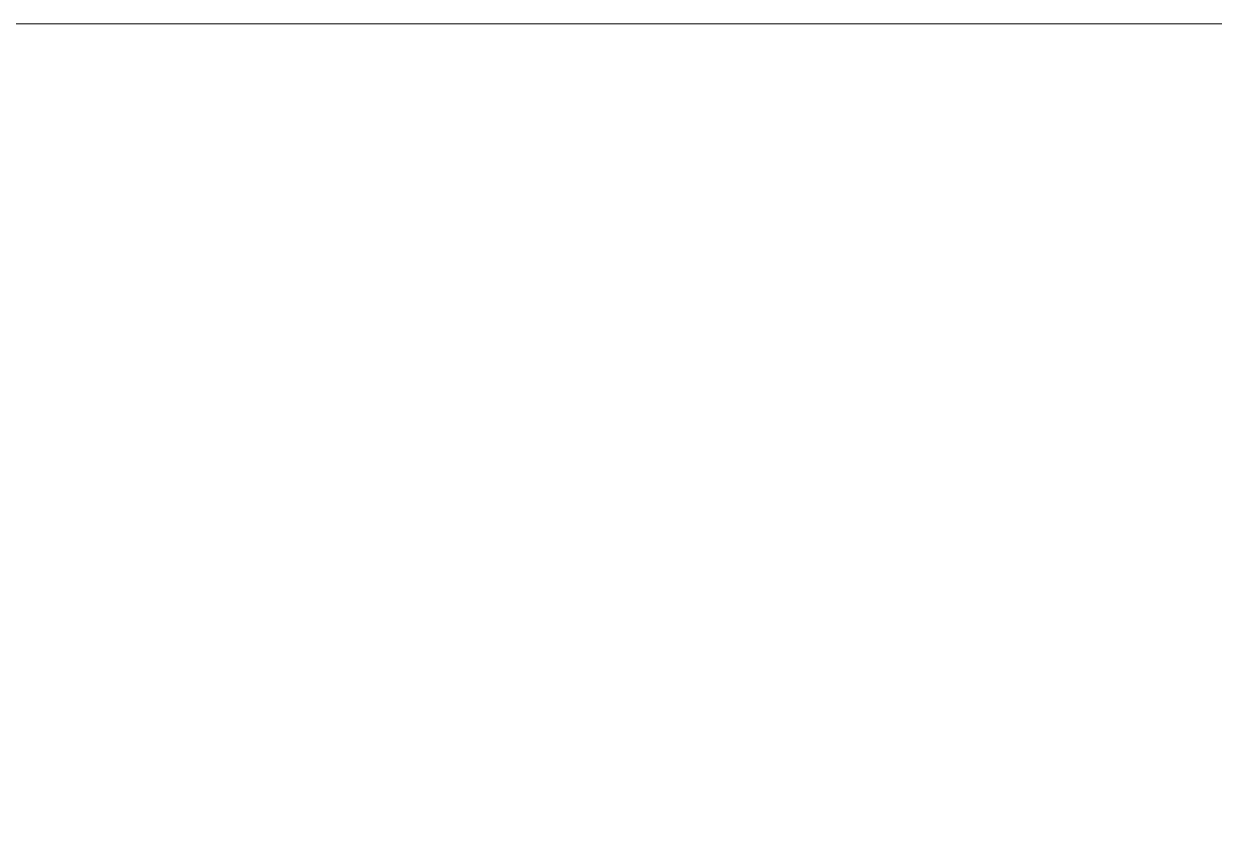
# Model space of a CAD drawing. Header units: centimetres. Extents: x 0.5 to 13.5, y -19.4 to -0.6.
# Drawn here: x 2.3458 to 2.7379, y -0.8536 to -0.5832 of the extents above; entities that cross this region are included whole.
import ezdxf

# ---------------------------------------------------------------- set-up
doc = ezdxf.new("R2010")
doc.units = ezdxf.units.CM
doc.header["$MEASUREMENT"] = 0
doc.layers.add('Layer 1', color=7, linetype='Continuous')

msp = doc.modelspace()

# ---------------------------------------------------------------- linework, layer by layer
at = {"layer": 'Layer 1', "lineweight": 0}
msp.add_open_spline([(12.9154, -0.5832), (12.9154, -0.5832), (12.78604, -0.5832), (12.78604, -0.5832), (12.78604, -0.5832), (12.67812, -0.5832), (12.67812, -0.5832), (12.67812, -0.5832), (12.39483, -0.5832), (12.39483, -0.5832), (12.39483, -0.5832), (12.28795, -0.5832), (12.28795, -0.5832), (12.28795, -0.5832), (12.09528, -0.5832), (12.09528, -0.5832), (12.09528, -0.5832), (11.9206, -0.5832), (11.9206, -0.5832), (11.9206, -0.5832), (11.4322, -0.5832), (11.4322, -0.5832), (11.4322, -0.5832), (11.31944, -0.5832), (11.31944, -0.5832), (11.31944, -0.5832), (10.53632, -0.5832), (10.53632, -0.5832), (10.53632, -0.5832), (10.3786, -0.5832), (10.3786, -0.5832), (10.3786, -0.5832), (3.5914, -0.5832), (3.5914, -0.5832), (3.5914, -0.5832), (3.43368, -0.5832), (3.43368, -0.5832), (3.43368, -0.5832), (2.65056, -0.5832), (2.65056, -0.5832), (2.65056, -0.5832), (2.5378, -0.5832), (2.5378, -0.5832), (2.5378, -0.5832), (2.0494, -0.5832), (2.0494, -0.5832), (2.0494, -0.5832), (1.87472, -0.5832), (1.87472, -0.5832), (1.87472, -0.5832), (1.68205, -0.5832), (1.68205, -0.5832), (1.68205, -0.5832), (1.57517, -0.5832), (1.57517, -0.5832), (1.57517, -0.5832), (1.29188, -0.5832), (1.29188, -0.5832), (1.29188, -0.5832), (1.18396, -0.5832), (1.18396, -0.5832), (1.18396, -0.5832), (1.0546, -0.5832), (1.0546, -0.5832), (0.74986, -0.5832), (0.5022, -0.83086), (0.5022, -1.1356), (0.5022, -1.1356), (0.5022, -5.6115), (0.5022, -5.6115), (0.5022, -5.6115), (0.5022, -7.70833), (0.5022, -7.70833), (0.5022, -7.70833), (0.5022, -7.86295), (0.5022, -7.86295), (0.5022, -7.86295), (0.5022, -8.75848), (0.5022, -8.75848), (0.5022, -8.75848), (0.5022, -18.87942), (0.5022, -18.87942), (0.5022, -19.18416), (0.74986, -19.43182), (1.0546, -19.43182), (1.0546, -19.43182), (12.9154, -19.43182), (12.9154, -19.43182), (13.22014, -19.43182), (13.4678, -19.18416), (13.4678, -18.87942), (13.4678, -18.87942), (13.4678, -8.75848), (13.4678, -8.75848), (13.4678, -8.75848), (13.4678, -7.86295), (13.4678, -7.86295), (13.4678, -7.86295), (13.4678, -7.70833), (13.4678, -7.70833), (13.4678, -7.70833), (13.4678, -5.6115), (13.4678, -5.6115), (13.4678, -5.6115), (13.4678, -1.1356), (13.4678, -1.1356), (13.4678, -0.83086), (13.22014, -0.5832), (12.9154, -0.5832)], degree=3, knots=[0, 0, 0, 0, 1, 1, 1, 2, 2, 2, 3, 3, 3, 4, 4, 4, 5, 5, 5, 6, 6, 6, 7, 7, 7, 8, 8, 8, 9, 9, 9, 10, 10, 10, 11, 11, 11, 12, 12, 12, 13, 13, 13, 14, 14, 14, 15, 15, 15, 16, 16, 16, 17, 17, 17, 18, 18, 18, 19, 19, 19, 20, 20, 20, 21, 21, 21, 22, 22, 22, 23, 23, 23, 24, 24, 24, 25, 25, 25, 26, 26, 26, 27, 27, 27, 28, 28, 28, 29, 29, 29, 30, 30, 30, 31, 31, 31, 32, 32, 32, 33, 33, 33, 34, 34, 34, 35, 35, 35, 36, 36, 36, 36], dxfattribs=at)

doc.saveas('drawing.dxf')
